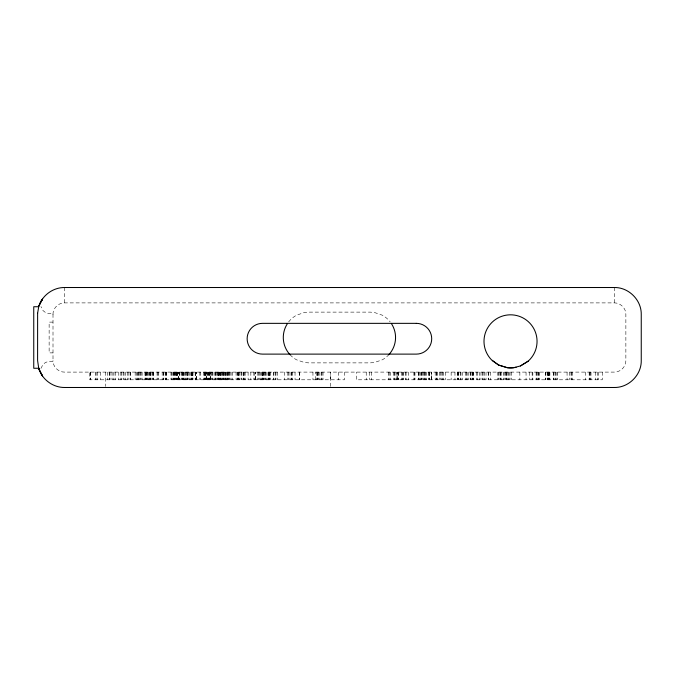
<?xml version="1.0" encoding="UTF-8"?>
<svg xmlns="http://www.w3.org/2000/svg" width="675" height="675" viewBox="0 0 675 675"><rect width="100%" height="100%" fill="white"/><g stroke="black" fill="none" stroke-linecap="round" stroke-linejoin="round"><path stroke-width="0.51" stroke-dasharray="3.38 2.53" d="M315.461 379.797L315.478 372.102M40.947 368.423L43.073 364.373L45.487 362.475L48.381 361.471L53.004 361.336L53.004 313.664L48.381 313.529L45.487 312.525L43.073 310.627L40.947 306.577M52.971 314.432C52.861 308.264 58.345 302.78 64.513 302.898L614.334 302.898C620.502 302.78 625.987 308.264 625.868 314.432L625.868 360.568C625.987 366.736 620.502 372.22 614.334 372.102L64.513 372.102C58.345 372.22 52.861 366.736 52.971 360.568M52.971 322.118L49.132 322.118L49.132 352.882L52.971 352.882M316.28 372.102L316.44 379.797M614.334 287.516L614.334 302.898M602.277 372.102L602.277 379.797L356.265 379.797L356.265 372.102M598.455 372.102L598.455 379.797M597.493 372.102L597.493 379.797M595.316 372.102L595.316 379.797M590.996 372.102L590.996 379.797M590.397 372.102L590.397 379.797M589.579 372.102L589.579 379.797M589.174 372.102L589.174 379.797M585.495 372.102L585.495 379.797M572.535 372.102L572.535 379.797M571.717 372.102L571.717 379.797M571.033 372.102L571.033 379.797M569.531 372.102L569.531 379.797M567.076 372.102L567.076 379.797M557.651 372.102L557.651 379.797M556.883 372.102L556.883 379.797M555.753 372.102L555.753 379.797M554.993 372.102L554.993 379.797M553.559 372.102L553.559 379.797M553.433 372.102L553.433 379.797M549.88 372.102L549.88 379.797M549.475 372.102L549.475 379.797M549.062 372.102L549.062 379.797M548.792 372.102L548.792 379.797M548.657 372.102L548.657 379.797M548.522 372.102L548.522 379.797M547.973 372.102L547.973 379.797M547.838 372.102L547.838 379.797M547.155 372.102L547.155 379.797M545.645 372.102L545.645 379.797M545.518 372.102L545.518 379.797M539.511 372.102L539.511 379.797M538.827 372.102L538.827 379.797M538.152 372.102L538.152 379.797M537.874 372.102L537.874 379.797M536.558 372.102L536.558 379.797M536.102 372.102L536.102 379.797M532.828 372.102L532.828 379.797M532.145 372.102L532.145 379.797M529.681 372.102L529.824 379.797M526.053 372.102L526.053 379.797M519.86 372.102L519.86 379.797M511.262 372.102L511.262 379.797M510.038 372.102L510.038 379.797M509.017 372.102L509.017 379.797M508.123 372.102L508.123 379.797M507.001 372.102L507.001 379.797M506.486 372.102L506.486 379.797M506.081 372.102L506.081 379.797M505.676 372.102L505.676 379.797M504.157 372.102L504.157 379.797M503.769 372.102L503.769 379.797M501.171 372.102L501.171 379.797M500.631 372.102L500.631 379.797M500.487 372.102L500.487 379.797M499.103 372.102L499.103 379.797M498.083 372.102L498.083 379.797M497.939 372.102L498.032 379.797M490.657 372.102L490.657 379.797M488.616 372.102L488.616 379.797M488.211 372.102L488.211 379.797M486.025 372.102L486.025 379.797M484.574 372.102L484.667 379.797M483.072 372.102L483.072 379.797M482.726 372.102L482.726 379.797M480.971 372.102L480.971 379.797M479.258 372.102L479.258 379.797M477.503 372.102L477.503 379.797M476.744 372.102L476.744 379.797M473.605 372.102L473.605 379.797M473.217 372.102L473.217 379.797M472.568 372.102L472.568 379.797M472.399 372.102L472.399 379.797M471.968 372.102L471.968 379.797M470.602 372.102L470.602 379.797M470.197 372.102L470.197 379.797M468.197 372.102L468.197 379.797M466.973 372.102L467.066 379.797M466.83 372.102L466.83 379.797M465.497 372.102L465.497 379.797M462.426 372.102L462.426 379.797M460.966 372.102L460.966 379.797M460.282 372.102L460.282 379.797M458.646 372.102L458.646 379.797M458.055 372.102L458.055 379.797M457.954 372.102L457.954 379.797M457.557 372.102L457.557 379.797M454.967 372.102L454.967 379.797M451.145 372.102L451.145 379.797M445.508 372.102L445.508 379.797M443.458 372.102L443.458 379.797M442.775 372.102L442.775 379.797M441.863 372.102L441.863 379.797M440.454 372.102L440.454 379.797M439.636 372.102L439.636 379.797M437.543 372.102L437.543 379.797M436.801 372.102L436.784 379.797M436.404 372.102L436.404 379.797M435.181 372.102L435.181 379.797M431.595 372.102L431.595 379.797M429.713 372.102L429.713 379.797M429.308 372.102L429.308 379.797M429.038 372.102L429.038 379.797M428.524 372.102L428.524 379.797M426.322 372.102L426.322 379.797M425.63 372.102L425.63 379.797M424.904 372.102L424.904 379.797M424.221 372.102L424.221 379.797M423.267 372.102L423.267 379.797M422.221 372.102L422.179 379.797M421.808 372.102L421.808 379.797M421.141 372.102L421.141 379.797M420.854 372.102L420.854 379.797M419.032 372.102L419.032 379.797M418.939 372.102L418.939 379.797M418.399 372.102L418.399 379.797M414.982 372.102L414.982 379.797M414.636 372.102L414.636 379.797M413.893 372.102L413.893 379.797M408.662 372.102L408.662 379.797M406.072 372.102L406.072 379.797M405.253 372.102L405.253 379.797M403.253 372.102L403.253 379.797M402.975 372.102L402.975 379.797M402.705 372.102L402.705 379.797M401.752 372.102L401.752 379.797M398.697 372.102L398.697 379.797M398.343 372.102L398.343 379.797M397.381 372.102L397.381 379.797M396.157 372.102L396.157 379.797M394.926 372.102L394.926 379.797M394.2 372.102L394.2 379.797M393.795 372.102L393.795 379.797M390.555 372.102L390.555 379.797M389.154 372.102L389.154 379.797M388.471 372.102L388.471 379.797M371.284 372.102L371.284 379.797M369.377 372.102L369.377 379.797M366.23 372.102L366.23 379.797M344.436 372.102L344.436 379.797L89.733 379.797L89.733 372.102M338.428 372.102L338.428 379.797M330.581 386.463L330.581 372.102L330.514 379.797M323.021 372.102L323.021 379.797M321.95 372.102L321.95 379.797M321.376 372.102L321.376 379.797M319.874 372.102L319.908 379.797M318.786 372.102L318.786 379.797M317.967 372.102L317.967 379.797M317.723 372.102L317.723 379.797M317.284 372.102L317.284 379.797M312.947 372.102L312.947 379.797M299.717 372.102L299.717 379.797M299.303 372.102L299.303 379.797M295.043 372.102L295.043 379.797M292.317 372.102L292.317 379.797M291.802 372.102L291.769 379.797M291.254 372.102L291.254 379.797M289.997 372.102L289.997 379.797M288.664 372.102L288.664 379.797M287.82 372.102L287.82 379.797M284.673 372.102L284.673 379.797M277.442 372.102L277.442 379.797M275.948 372.102L275.948 379.797M275.535 372.102L275.535 379.797M273.89 372.102L273.89 379.797M273.485 372.102L273.485 379.797M270.11 372.102L270.11 379.797M269.966 372.102L269.966 379.797M269.671 372.102L269.671 379.797M269.46 372.102L269.46 379.797M268.439 372.102L268.439 379.797M268.329 372.102L268.329 379.797M268.059 372.102L268.034 379.797M266.827 372.102L266.827 379.797M265.334 372.102L265.334 379.797M265.056 372.102L265.056 379.797M264.212 372.102L264.212 379.797M263.393 372.102L263.393 379.797M263.149 372.102L263.149 379.797M262.87 372.102L262.87 379.797M262.6 372.102L262.6 379.797M262.432 372.102L262.432 379.797M262.145 372.102L262.145 379.797M261.672 372.102L261.672 379.797M260.66 372.102L260.66 379.797M259.436 372.102L259.436 379.797M258.474 372.102L258.474 379.797M257.825 372.102L257.825 379.797M254.796 372.102L254.796 379.797M253.842 372.102L253.842 379.797M250.838 372.102L250.838 379.797M248.105 372.102L248.105 379.797M245.135 372.102L245.135 379.797M244.291 372.102L244.257 379.797M243.776 372.102L243.776 379.797M243.472 372.102L243.472 379.797M243.093 372.102L243.093 379.797M241.701 372.102L241.701 379.797M241.043 372.102L241.043 379.797M239.38 372.102L239.38 379.797M238.832 372.102L238.832 379.797M238.688 372.102L238.688 379.797M238.275 372.102L238.275 379.797M237.743 372.102L237.743 379.797M237.195 372.102L237.195 379.797M236.073 372.102L236.073 379.797M232.546 372.102L232.588 379.797M231.086 372.102L231.086 379.797M229.989 372.102L229.989 379.797M229.281 372.102L229.281 379.797M228.597 372.102L228.597 379.797M228.057 372.102L228.057 379.797M227.812 372.102L227.812 379.797M227.23 372.102L227.23 379.797M226.851 372.102L226.851 379.797M225.998 372.102L225.998 379.797M225.762 372.102L225.762 379.797M225.045 372.102L225.045 379.797M224.944 372.102L224.944 379.797M223.957 372.102L223.957 379.797M223.577 372.102L223.577 379.797M223.172 372.102L223.172 379.797M222.775 372.102L222.775 379.797M222.058 372.102L222.058 379.797M221.4 372.102L221.4 379.797M220.717 372.102L220.717 379.797M220.548 372.102L220.548 379.797M220.168 372.102L220.168 379.797M219.35 372.102L219.35 379.797M219.181 372.102L219.088 379.797M218.632 372.102L218.632 379.797M218.582 372.102L218.582 379.797M218.118 372.102L218.118 379.797M217.983 372.102L217.983 379.797M217.814 372.102L217.814 379.797M216.042 372.102L216.042 379.797M215.941 372.102L215.941 379.797M215.257 372.102L215.257 379.797M214.819 372.102L214.819 379.797M212.937 372.102L212.937 379.797M212.254 372.102L212.254 379.797M211.41 372.102L211.41 379.797M210.887 372.102L210.887 379.797M209.908 372.102L209.908 379.797M209.655 372.102L209.655 379.797M209.115 372.102L209.115 379.797M208.263 372.102L208.263 379.797M208.162 372.102L208.162 379.797M207.723 372.102L207.723 379.797M207.073 372.102L207.073 379.797M205.976 372.102L205.976 379.797M205.436 372.102L205.436 379.797M205.158 372.102L205.158 379.797M205.023 372.102L205.023 379.797M204.179 372.102L204.179 379.797M204.12 372.102L204.12 379.797M203.934 372.102L203.934 379.797M200.762 372.102L200.762 379.797M199.842 372.102L199.842 379.797M195.607 372.102L195.607 379.797M195.446 372.102L195.446 379.797M195.168 372.102L195.168 379.797M192.991 372.102L192.991 379.797M192.746 372.102L192.746 379.797M192.578 372.102L192.578 379.797M192.299 372.102L192.299 379.797M191.616 372.102L191.616 379.797M191.354 372.102L191.354 379.797M191.211 372.102L191.211 379.797M190.831 372.102L190.831 379.797M189.743 372.102L189.743 379.797M188.502 372.102L188.502 379.797M187.557 372.102L187.557 379.797M187.439 372.102L187.439 379.797M187.118 372.102L187.118 379.797M186.57 372.102L186.57 379.797M185.515 372.102L185.515 379.797M184.967 372.102L184.967 379.797M184.013 372.102L184.013 379.797M183.465 372.102L183.465 379.797M183.33 372.102L183.33 379.797M182.647 372.102L182.647 379.797M182.486 372.102L182.486 379.797M181.938 372.102L181.938 379.797M181.128 372.102L181.128 379.797M179.643 372.102L179.643 379.797M179.238 372.102L179.238 379.797M178.588 379.797L178.588 372.102L178.419 379.797M177.736 372.102L177.736 379.797M177.162 372.102L177.162 379.797M176.369 372.102L176.369 379.797M175.821 372.102L175.821 379.797M175.416 372.102L175.416 379.797M174.471 372.102L174.471 379.797M174.327 372.102L174.327 379.797M173.779 372.102L173.779 379.797M173.61 372.102L173.61 379.797M172.825 372.102L172.825 379.797M171.188 372.102L171.155 379.797M171.062 372.102L171.062 379.797M166.523 372.102L166.523 379.797M166.312 372.102L166.312 379.797M165.704 372.102L165.704 379.797M165.181 372.102L165.181 379.797M163.679 372.102L163.679 379.797M163.274 372.102L163.274 379.797M162.177 372.102L162.177 379.797M158.465 372.102L158.465 379.797M157.925 372.102L157.925 379.797M157.106 372.102L157.039 379.797M153.681 372.102L153.681 379.797M153.149 372.102L153.149 379.797M153.014 372.102L153.014 379.797M152.196 372.102L152.196 379.797M150.964 372.102L150.964 379.797M150.415 372.102L150.415 379.797M150.145 372.102L150.145 379.797M149.901 372.102L149.901 379.797M149.192 372.102L149.192 379.797M148.669 372.102L148.669 379.797M147.445 372.102L147.445 379.797M147.032 372.102L147.032 379.797M146.728 372.102L146.728 379.797M146.078 372.102L146.078 379.797M145.64 372.102L145.64 379.797M145.235 372.102L145.235 379.797M144.99 372.102L144.99 379.797M142.096 372.102L142.096 379.797M141.033 372.102L141.033 379.797M140.763 372.102L140.763 379.797M139.227 372.102L139.227 379.797M138.139 372.102L138.139 379.797M138.004 372.102L138.004 379.797M137.894 372.102L137.894 379.797M136.257 372.102L136.257 379.797M135.169 372.102L135.169 379.797M130.359 372.102L130.359 379.797M130.191 372.102L130.191 379.797M128.866 372.102L128.866 379.797M127.254 372.102L127.254 379.797M125.339 372.102L125.339 379.797M124.014 372.102L124.014 379.797M123.154 372.102L123.154 379.797M121.382 372.102L121.382 379.797M120.842 372.102L120.842 379.797M118.792 372.102L118.792 379.797M115.518 372.102L115.518 379.797M113.948 372.102L113.948 379.797M112.894 372.102L112.894 379.797M111.012 372.102L111.012 379.797M109.755 372.102L109.755 379.797M109.207 372.102L109.207 379.797M107.435 372.102L107.435 379.797M105.266 372.102L105.266 386.463M100.609 372.102L100.609 379.797M97.335 372.102L97.335 379.797M96.112 372.102L96.112 379.797M95.597 372.102L95.597 379.797M90.551 372.102L90.551 379.797M90.273 372.102L90.273 379.797M64.513 287.516L64.513 302.898M289.997 354.687A25.38 25.38 0 0 0 296.587 359.817L304.484 362.534L308.661 362.88L370.178 362.88L374.355 362.534L382.261 359.817A25.38 25.38 0 0 0 388.851 354.687M288.638 321.916A25.38 25.38 0 0 1 296.587 315.183L304.484 312.466L308.661 312.12L370.178 312.12L374.355 312.466L382.261 315.183A25.38 25.38 0 0 1 390.209 321.916M176.892 372.102L176.892 379.797L176.918 372.102M431.266 379.797L431.266 372.102L431.249 379.797M397.111 379.797L397.111 372.102L397.06 379.797M255.471 379.797L255.471 372.102L255.445 379.797M210.347 379.797L210.347 372.102L210.313 379.797M206.423 379.797L206.423 372.102L206.364 379.797M196.324 379.797L196.324 372.102L196.256 379.797"/><path stroke-width="1.01" d="M41.015 302.003L42.306 299.219L41.158 301.05M41.015 372.997L42.306 375.781L38.931 368.93C42.382 379.763 53.139 387.56 64.513 387.484L614.334 387.484C628.72 387.754 641.52 374.954 641.25 360.568L641.25 314.432C641.52 300.046 628.72 287.246 614.334 287.516L64.513 287.516C53.123 287.44 42.356 295.262 38.914 306.113L42.255 299.295L41.546 300.552M38.931 306.07L40.492 302.282M528.053 361.26L528.803 360.568A26.527 26.527 0 0 0 529.723 323.038A26.527 26.527 0 0 0 492.193 322.169A26.527 26.527 0 0 0 491.366 359.699L498.58 365.032L507.153 367.664A20.798 16.268 0 0 0 513.726 367.689L520.417 365.96L528.053 361.26L520.417 365.96M516.113 367.276L513.903 367.656A25.574 24.637 0 0 1 507.153 367.656L498.58 365.032L492.235 360.568M41.47 374.33L42.306 375.781M38.72 367.858L39.783 371.208L38.922 368.533M289.997 354.687A25.38 25.38 0 0 1 287.415 323.62M391.424 323.62A25.38 25.38 0 0 1 388.851 354.687M37.623 313.225L37.598 360.568L38.72 368.263L33.75 368.263L33.75 306.737L38.72 306.737L37.623 313.225M416.323 323.35L262.524 323.35A15.382 15.382 0 0 0 247.143 338.732A15.382 15.382 0 0 0 262.524 354.113L416.323 354.113A15.382 15.382 0 0 0 431.705 338.732A15.382 15.382 0 0 0 416.323 323.35"/></g></svg>
